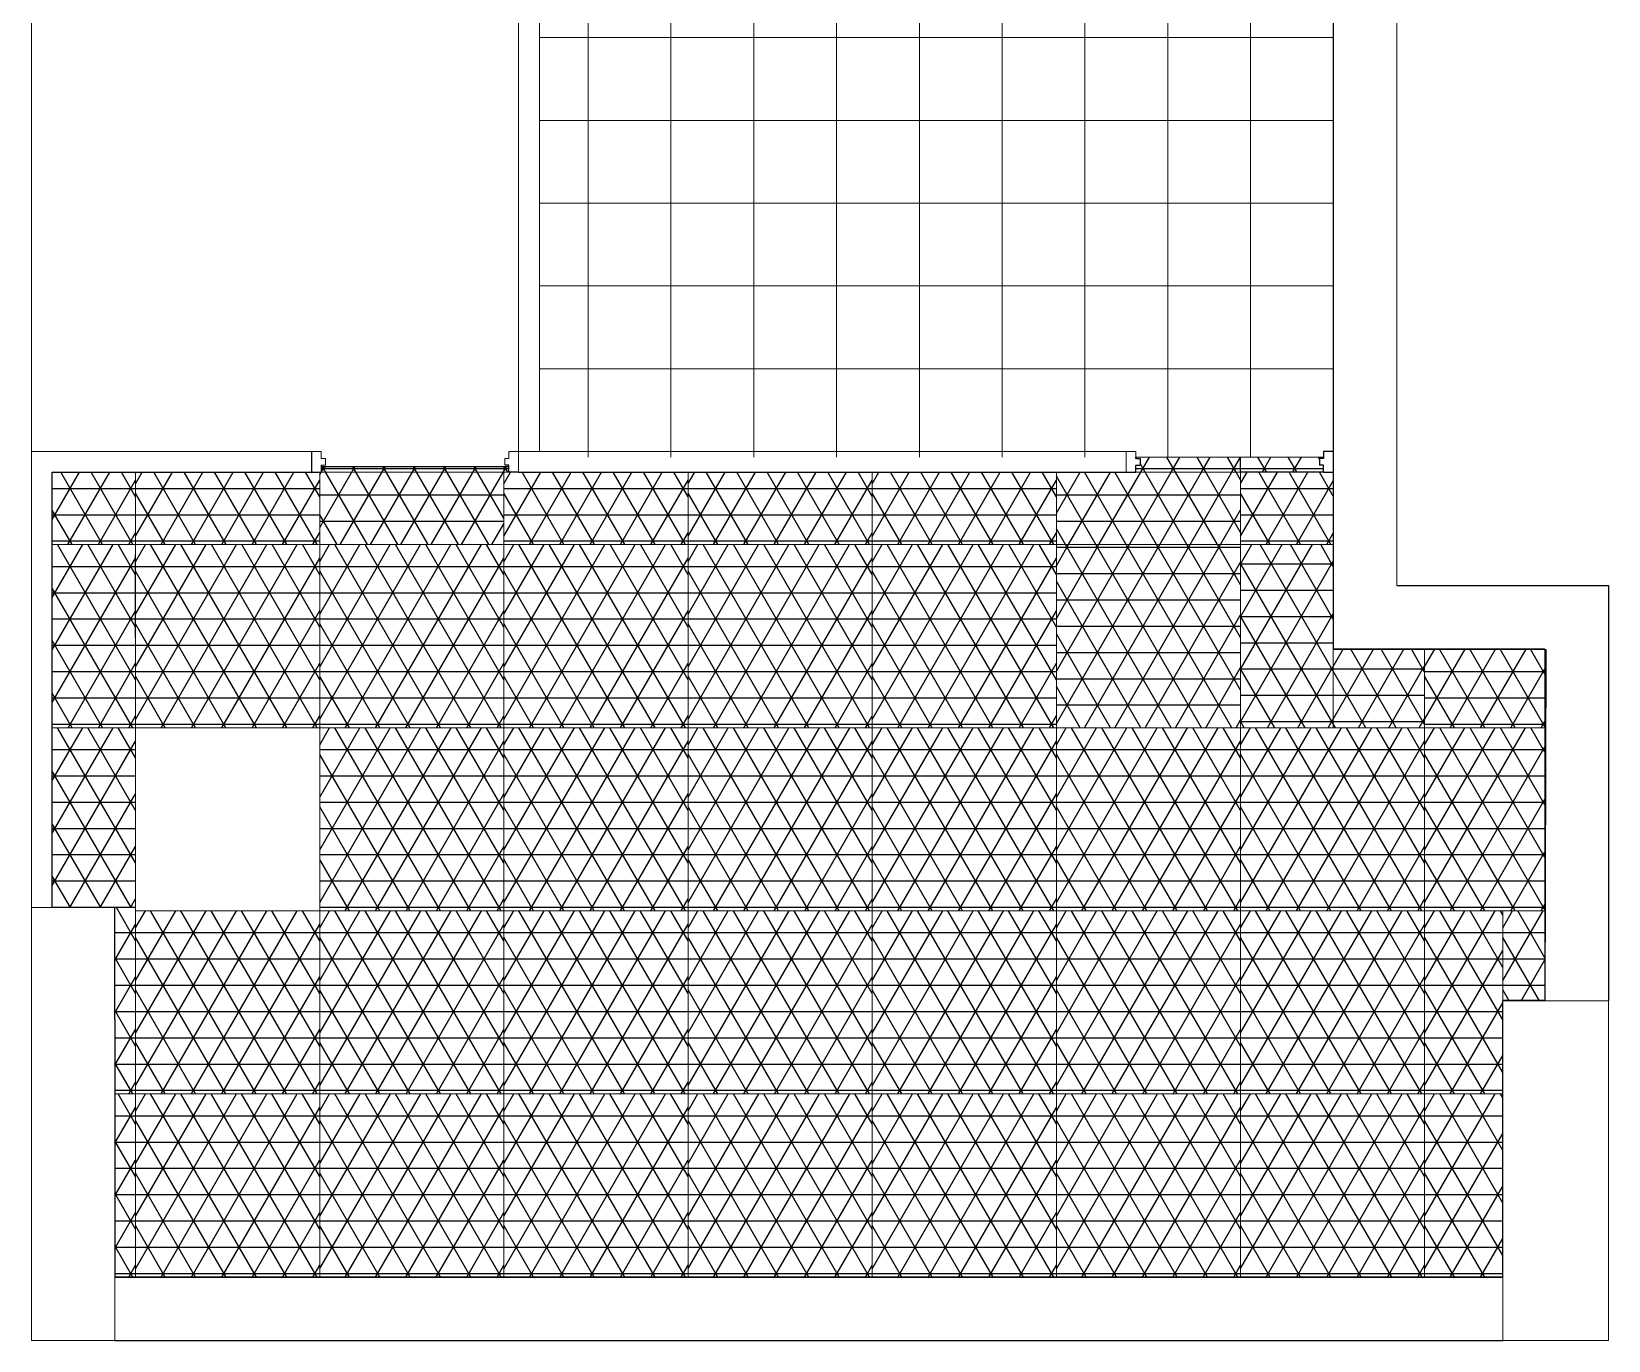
# Model space of a CAD drawing. Header units: millimetres. Extents: x 86441 to 190201, y 16532 to 98188.
# Drawn here: x 89529.7 to 89643.9, y 60989.3 to 61084.2 of the extents above; entities that cross this region are included whole.
import ezdxf

# ---------------------------------------------------------------- set-up
doc = ezdxf.new("R2010")
doc.units = ezdxf.units.MM
doc.header["$LTSCALE"] = 0.1
doc.layers.add('COLUMN', color=1, linetype='Continuous', lineweight=0)
pattern_1 = [(0, (87304.3107, 60738.9322), (0, 1.905), []), (60, (87304.3107, 60738.9322), (-1.6497784, 0.9525), []), (120, (87304.3107, 60738.9322), (-1.6497784, -0.9525), [])]
pattern_2 = [(0, (87401.7125, 60473.4307), (0, 1.905), []), (60, (87401.7125, 60473.4307), (-1.6497784, 0.9525), []), (120, (87401.7125, 60473.4307), (-1.6497784, -0.9525), [])]

msp = doc.modelspace()

# ---------------------------------------------------------------- hatches: boundary and pattern name
at = {"true_color": 0x004a5e, "transparency": 33554572}
h = msp.add_hatch(dxfattribs=at)
h.set_pattern_fill('NET3', color=138, scale=0.6)
h.set_pattern_definition(pattern_2)
h.paths.add_polyline_path([(89617.29, 61053.38), (89609.71, 61053.38), (89609.71, 61053.28), (89610.01, 61053.28), (89610.01, 61052.78), (89609.71, 61052.78), (89609.71, 61052.28), (89617.29, 61052.28)])
h = msp.add_hatch(dxfattribs=at)
h.set_pattern_fill('NET3', color=138, scale=0.6)
h.set_pattern_definition(pattern_2)
h.paths.add_polyline_path([(89623.01, 61053.28), (89623.31, 61053.28), (89623.31, 61053.38), (89617.29, 61053.38), (89617.29, 61052.3), (89623.31, 61052.3), (89623.31, 61052.78), (89623.01, 61052.78)])
h = msp.add_hatch(dxfattribs=at)
h.set_pattern_fill('NET3', color=138, scale=0.6)
h.set_pattern_definition([(0, (87290.9645, 60792.0236), (0, 1.905), []), (60, (87290.9645, 60792.0236), (-1.6497784, 0.9525), []), (120, (87290.9645, 60792.0236), (-1.6497784, -0.9525), [])])
h.paths.add_polyline_path([(89537.21, 61052.28), (89531.17, 61052.28), (89531.17, 61047.03), (89537.21, 61047.03)])
h = msp.add_hatch(dxfattribs=at)
h.set_pattern_fill('NET3', color=138, scale=0.6)
h.set_pattern_definition([(0, (87304.3107, 60792.0236), (0, 1.905), []), (60, (87304.3107, 60792.0236), (-1.6497784, 0.9525), []), (120, (87304.3107, 60792.0236), (-1.6497784, -0.9525), [])])
h.paths.add_polyline_path([(89550.56, 61052.28), (89537.21, 61052.28), (89537.21, 61047.03), (89550.56, 61047.03)])
h = msp.add_hatch(dxfattribs=at)
h.set_pattern_fill('NET3', color=138, scale=0.6)
h.set_pattern_definition(pattern_2)
h.paths.add_polyline_path([(89564.27, 61052.68), (89563.9, 61052.68), (89563.9, 61052.28), (89564.27, 61052.28)])
h.paths.add_polyline_path([(89563.9, 61052.68), (89550.67, 61052.68), (89550.67, 61052.28), (89563.9, 61052.28)])
h.paths.add_polyline_path([(89563.9, 61052.28), (89550.56, 61052.28), (89550.56, 61047.03), (89563.9, 61047.03)])
h = msp.add_hatch(dxfattribs=at)
h.set_pattern_fill('NET3', color=138, scale=0.6)
h.set_pattern_definition([(0, (87331.003, 60792.0236), (0, 1.905), []), (60, (87331.003, 60792.0236), (-1.6497784, 0.9525), []), (120, (87331.003, 60792.0236), (-1.6497784, -0.9525), [])])
h.paths.add_polyline_path([(89577.25, 61052.28), (89563.9, 61052.28), (89563.9, 61047.03), (89577.25, 61047.03)])
h = msp.add_hatch(dxfattribs=at)
h.set_pattern_fill('NET3', color=138, scale=0.6)
h.set_pattern_definition([(0, (87344.349, 60792.0236), (0, 1.905), []), (60, (87344.349, 60792.0236), (-1.6497784, 0.9525), []), (120, (87344.349, 60792.0236), (-1.6497784, -0.9525), [])])
h.paths.add_polyline_path([(89590.59, 61052.28), (89577.25, 61052.28), (89577.25, 61047.03), (89590.59, 61047.03)])
h = msp.add_hatch(dxfattribs=at)
h.set_pattern_fill('NET3', color=138, scale=0.6)
h.set_pattern_definition([(0, (87357.6952, 60792.0236), (0, 1.905), []), (60, (87357.6952, 60792.0236), (-1.6497784, 0.9525), []), (120, (87357.6952, 60792.0236), (-1.6497784, -0.9525), [])])
h.paths.add_polyline_path([(89603.94, 61052.28), (89590.59, 61052.28), (89590.59, 61047.03), (89603.94, 61047.03)])
h = msp.add_hatch(dxfattribs=at)
h.set_pattern_fill('NET3', color=138, scale=0.6)
h.set_pattern_definition(pattern_2)
h.paths.add_polyline_path([(89617.29, 61052.28), (89603.94, 61052.28), (89603.94, 61047.03), (89617.29, 61047.03)])
h = msp.add_hatch(dxfattribs=at)
h.set_pattern_fill('NET3', color=138, scale=0.6)
h.set_pattern_definition([(0, (87384.3875, 60792.0236), (0, 1.905), []), (60, (87384.3875, 60792.0236), (-1.6497784, 0.9525), []), (120, (87384.3875, 60792.0236), (-1.6497784, -0.9525), [])])
h.paths.add_polyline_path([(89624.01, 61052.28), (89617.29, 61052.28), (89617.29, 61047.03), (89624.01, 61047.03)])
h = msp.add_hatch(dxfattribs=at)
h.set_pattern_fill('NET3', color=138, scale=0.6)
h.set_pattern_definition([(0, (87290.9645, 60778.7508), (0, 1.905), []), (60, (87290.9645, 60778.7508), (-1.6497784, 0.9525), []), (120, (87290.9645, 60778.7508), (-1.6497784, -0.9525), [])])
h.paths.add_polyline_path([(89537.21, 61047.03), (89531.17, 61047.03), (89531.17, 61033.76), (89537.21, 61033.76)])
h = msp.add_hatch(dxfattribs=at)
h.set_pattern_fill('NET3', color=138, scale=0.6)
h.set_pattern_definition([(0, (87304.3107, 60778.7508), (0, 1.905), []), (60, (87304.3107, 60778.7508), (-1.6497784, 0.9525), []), (120, (87304.3107, 60778.7508), (-1.6497784, -0.9525), [])])
h.paths.add_polyline_path([(89550.56, 61047.03), (89537.21, 61047.03), (89537.21, 61033.76), (89550.56, 61033.76)])
h = msp.add_hatch(dxfattribs=at)
h.set_pattern_fill('NET3', color=138, scale=0.6)
h.set_pattern_definition([(0, (87317.6568, 60778.7508), (0, 1.905), []), (60, (87317.6568, 60778.7508), (-1.6497784, 0.9525), []), (120, (87317.6568, 60778.7508), (-1.6497784, -0.9525), [])])
h.paths.add_polyline_path([(89563.9, 61047.03), (89550.56, 61047.03), (89550.56, 61033.76), (89563.9, 61033.76)])
h = msp.add_hatch(dxfattribs=at)
h.set_pattern_fill('NET3', color=138, scale=0.6)
h.set_pattern_definition([(0, (87331.003, 60778.7508), (0, 1.905), []), (60, (87331.003, 60778.7508), (-1.6497784, 0.9525), []), (120, (87331.003, 60778.7508), (-1.6497784, -0.9525), [])])
h.paths.add_polyline_path([(89577.25, 61047.03), (89563.9, 61047.03), (89563.9, 61033.76), (89577.25, 61033.76)])
h = msp.add_hatch(dxfattribs=at)
h.set_pattern_fill('NET3', color=138, scale=0.6)
h.set_pattern_definition([(0, (87344.349, 60778.7508), (0, 1.905), []), (60, (87344.349, 60778.7508), (-1.6497784, 0.9525), []), (120, (87344.349, 60778.7508), (-1.6497784, -0.9525), [])])
h.paths.add_polyline_path([(89590.59, 61047.03), (89577.25, 61047.03), (89577.25, 61033.76), (89590.59, 61033.76)])
h = msp.add_hatch(dxfattribs=at)
h.set_pattern_fill('NET3', color=138, scale=0.6)
h.set_pattern_definition([(0, (87357.6952, 60778.7508), (0, 1.905), []), (60, (87357.6952, 60778.7508), (-1.6497784, 0.9525), []), (120, (87357.6952, 60778.7508), (-1.6497784, -0.9525), [])])
h.paths.add_polyline_path([(89603.94, 61047.03), (89590.59, 61047.03), (89590.59, 61033.76), (89603.94, 61033.76)])
h = msp.add_hatch(dxfattribs=at)
h.set_pattern_fill('NET3', color=138, scale=0.6)
h.set_pattern_definition(pattern_2)
h.paths.add_polyline_path([(89617.29, 61047.03), (89603.94, 61047.03), (89603.94, 61033.76), (89617.29, 61033.76)])
h = msp.add_hatch(dxfattribs=at)
h.set_pattern_fill('NET3', color=138, scale=0.6)
h.set_pattern_definition(pattern_1)
h.paths.add_polyline_path([(89630.63, 61039.46), (89624.01, 61039.46), (89624.01, 61033.76), (89630.63, 61033.76)])
h.paths.add_polyline_path([(89624.01, 61047.03), (89617.29, 61047.03), (89617.29, 61033.76), (89624.01, 61033.76)])
h = msp.add_hatch(dxfattribs=at)
h.set_pattern_fill('NET3', color=138, scale=0.6)
h.set_pattern_definition([(0, (87397.7337, 60778.7508), (0, 1.905), []), (60, (87397.7337, 60778.7508), (-1.6497784, 0.9525), []), (120, (87397.7337, 60778.7508), (-1.6497784, -0.9525), [])])
h.paths.add_polyline_path([(89639.35, 61039.46), (89630.63, 61039.46), (89630.63, 61033.76), (89639.35, 61033.76)])
h = msp.add_hatch(dxfattribs=at)
h.set_pattern_fill('NET3', color=138, scale=0.6)
h.set_pattern_definition([(0, (87290.9645, 60765.4779), (0, 1.905), []), (60, (87290.9645, 60765.4779), (-1.6497784, 0.9525), []), (120, (87290.9645, 60765.4779), (-1.6497784, -0.9525), [])])
h.paths.add_polyline_path([(89537.21, 61033.76), (89531.17, 61033.76), (89531.17, 61020.72), (89537.21, 61020.72)])
h = msp.add_hatch(dxfattribs=at)
h.set_pattern_fill('NET3', color=138, scale=0.6)
h.set_pattern_definition([(0, (87317.6568, 60765.4779), (0, 1.905), []), (60, (87317.6568, 60765.4779), (-1.6497784, 0.9525), []), (120, (87317.6568, 60765.4779), (-1.6497784, -0.9525), [])])
h.paths.add_polyline_path([(89563.9, 61033.76), (89550.56, 61033.76), (89550.56, 61020.49), (89563.9, 61020.49)])
h = msp.add_hatch(dxfattribs=at)
h.set_pattern_fill('NET3', color=138, scale=0.6)
h.set_pattern_definition([(0, (87331.003, 60765.4779), (0, 1.905), []), (60, (87331.003, 60765.4779), (-1.6497784, 0.9525), []), (120, (87331.003, 60765.4779), (-1.6497784, -0.9525), [])])
h.paths.add_polyline_path([(89577.25, 61033.76), (89563.9, 61033.76), (89563.9, 61020.49), (89577.25, 61020.49)])
h = msp.add_hatch(dxfattribs=at)
h.set_pattern_fill('NET3', color=138, scale=0.6)
h.set_pattern_definition([(0, (87344.349, 60765.4779), (0, 1.905), []), (60, (87344.349, 60765.4779), (-1.6497784, 0.9525), []), (120, (87344.349, 60765.4779), (-1.6497784, -0.9525), [])])
h.paths.add_polyline_path([(89590.59, 61033.76), (89577.25, 61033.76), (89577.25, 61020.49), (89590.59, 61020.49)])
h = msp.add_hatch(dxfattribs=at)
h.set_pattern_fill('NET3', color=138, scale=0.6)
h.set_pattern_definition([(0, (87357.6952, 60765.4779), (0, 1.905), []), (60, (87357.6952, 60765.4779), (-1.6497784, 0.9525), []), (120, (87357.6952, 60765.4779), (-1.6497784, -0.9525), [])])
h.paths.add_polyline_path([(89603.94, 61033.76), (89590.59, 61033.76), (89590.59, 61020.49), (89603.94, 61020.49)])
h = msp.add_hatch(dxfattribs=at)
h.set_pattern_fill('NET3', color=138, scale=0.6)
h.set_pattern_definition([(0, (87371.0414, 60765.4779), (0, 1.905), []), (60, (87371.0414, 60765.4779), (-1.6497784, 0.9525), []), (120, (87371.0414, 60765.4779), (-1.6497784, -0.9525), [])])
h.paths.add_polyline_path([(89617.29, 61033.76), (89603.94, 61033.76), (89603.94, 61020.49), (89617.29, 61020.49)])
h = msp.add_hatch(dxfattribs=at)
h.set_pattern_fill('NET3', color=138, scale=0.6)
h.set_pattern_definition([(0, (87384.3875, 60765.4779), (0, 1.905), []), (60, (87384.3875, 60765.4779), (-1.6497784, 0.9525), []), (120, (87384.3875, 60765.4779), (-1.6497784, -0.9525), [])])
h.paths.add_polyline_path([(89630.63, 61033.76), (89617.29, 61033.76), (89617.29, 61020.49), (89630.63, 61020.49)])
h = msp.add_hatch(dxfattribs=at)
h.set_pattern_fill('NET3', color=138, scale=0.6)
h.set_pattern_definition([(0, (87397.7337, 60765.4779), (0, 1.905), []), (60, (87397.7337, 60765.4779), (-1.6497784, 0.9525), []), (120, (87397.7337, 60765.4779), (-1.6497784, -0.9525), [])])
h.paths.add_polyline_path([(89639.35, 61033.76), (89630.63, 61033.76), (89630.63, 61020.49), (89639.35, 61020.49)])
h = msp.add_hatch(dxfattribs=at)
h.set_pattern_fill('NET3', color=138, scale=0.6)
h.set_pattern_definition([(0, (87290.9645, 60752.205), (0, 1.905), []), (60, (87290.9645, 60752.205), (-1.6497784, 0.9525), []), (120, (87290.9645, 60752.205), (-1.6497784, -0.9525), [])])
h.paths.add_polyline_path([(89537.21, 61020.72), (89535.71, 61020.72), (89535.71, 61007.22), (89537.21, 61007.22)])
h = msp.add_hatch(dxfattribs=at)
h.set_pattern_fill('NET3', color=138, scale=0.6)
h.set_pattern_definition([(0, (87304.3107, 60752.205), (0, 1.905), []), (60, (87304.3107, 60752.205), (-1.6497784, 0.9525), []), (120, (87304.3107, 60752.205), (-1.6497784, -0.9525), [])])
h.paths.add_polyline_path([(89550.56, 61020.49), (89537.21, 61020.49), (89537.21, 61007.22), (89550.56, 61007.22)])
h = msp.add_hatch(dxfattribs=at)
h.set_pattern_fill('NET3', color=138, scale=0.6)
h.set_pattern_definition([(0, (87317.6568, 60752.205), (0, 1.905), []), (60, (87317.6568, 60752.205), (-1.6497784, 0.9525), []), (120, (87317.6568, 60752.205), (-1.6497784, -0.9525), [])])
h.paths.add_polyline_path([(89563.9, 61020.49), (89550.56, 61020.49), (89550.56, 61007.22), (89563.9, 61007.22)])
h = msp.add_hatch(dxfattribs=at)
h.set_pattern_fill('NET3', color=138, scale=0.6)
h.set_pattern_definition([(0, (87331.003, 60752.205), (0, 1.905), []), (60, (87331.003, 60752.205), (-1.6497784, 0.9525), []), (120, (87331.003, 60752.205), (-1.6497784, -0.9525), [])])
h.paths.add_polyline_path([(89577.25, 61020.49), (89563.9, 61020.49), (89563.9, 61007.22), (89577.25, 61007.22)])
h = msp.add_hatch(dxfattribs=at)
h.set_pattern_fill('NET3', color=138, scale=0.6)
h.set_pattern_definition([(0, (87344.349, 60752.205), (0, 1.905), []), (60, (87344.349, 60752.205), (-1.6497784, 0.9525), []), (120, (87344.349, 60752.205), (-1.6497784, -0.9525), [])])
h.paths.add_polyline_path([(89590.59, 61020.49), (89577.25, 61020.49), (89577.25, 61007.22), (89590.59, 61007.22)])
h = msp.add_hatch(dxfattribs=at)
h.set_pattern_fill('NET3', color=138, scale=0.6)
h.set_pattern_definition([(0, (87357.6952, 60752.205), (0, 1.905), []), (60, (87357.6952, 60752.205), (-1.6497784, 0.9525), []), (120, (87357.6952, 60752.205), (-1.6497784, -0.9525), [])])
h.paths.add_polyline_path([(89603.94, 61020.49), (89590.59, 61020.49), (89590.59, 61007.22), (89603.94, 61007.22)])
h = msp.add_hatch(dxfattribs=at)
h.set_pattern_fill('NET3', color=138, scale=0.6)
h.set_pattern_definition([(0, (87371.0414, 60752.205), (0, 1.905), []), (60, (87371.0414, 60752.205), (-1.6497784, 0.9525), []), (120, (87371.0414, 60752.205), (-1.6497784, -0.9525), [])])
h.paths.add_polyline_path([(89617.29, 61020.49), (89603.94, 61020.49), (89603.94, 61007.22), (89617.29, 61007.22)])
h = msp.add_hatch(dxfattribs=at)
h.set_pattern_fill('NET3', color=138, scale=0.6)
h.set_pattern_definition([(0, (87384.3875, 60752.205), (0, 1.905), []), (60, (87384.3875, 60752.205), (-1.6497784, 0.9525), []), (120, (87384.3875, 60752.205), (-1.6497784, -0.9525), [])])
h.paths.add_polyline_path([(89630.63, 61020.49), (89617.29, 61020.49), (89617.29, 61007.22), (89630.63, 61007.22)])
h = msp.add_hatch(dxfattribs=at)
h.set_pattern_fill('NET3', color=138, scale=0.6)
h.set_pattern_definition([(0, (87397.7337, 60752.205), (0, 1.905), []), (60, (87397.7337, 60752.205), (-1.6497784, 0.9525), []), (120, (87397.7337, 60752.205), (-1.6497784, -0.9525), [])])
h.paths.add_polyline_path([(89636.29, 61020.49), (89630.63, 61020.49), (89630.63, 61007.22), (89636.29, 61007.22)])
h = msp.add_hatch(dxfattribs=at)
h.set_pattern_fill('NET3', color=138, scale=0.6)
h.set_pattern_definition([(0, (87403.3907, 60752.205), (0, 1.905), []), (60, (87403.3907, 60752.205), (-1.6497784, 0.9525), []), (120, (87403.3907, 60752.205), (-1.6497784, -0.9525), [])])
h.paths.add_polyline_path([(89639.35, 61020.49), (89636.29, 61020.49), (89636.29, 61013.96), (89639.35, 61013.96)])
h = msp.add_hatch(dxfattribs=at)
h.set_pattern_fill('NET3', color=138, scale=0.6)
h.set_pattern_definition([(0, (87290.9645, 60738.9322), (0, 1.905), []), (60, (87290.9645, 60738.9322), (-1.6497784, 0.9525), []), (120, (87290.9645, 60738.9322), (-1.6497784, -0.9525), [])])
h.paths.add_polyline_path([(89537.21, 61007.22), (89535.71, 61007.22), (89535.71, 60993.94), (89537.21, 60993.94)])
h = msp.add_hatch(dxfattribs=at)
h.set_pattern_fill('NET3', color=138, scale=0.6)
h.set_pattern_definition(pattern_1)
h.paths.add_polyline_path([(89550.56, 61007.22), (89537.21, 61007.22), (89537.21, 60993.94), (89550.56, 60993.94)])
h = msp.add_hatch(dxfattribs=at)
h.set_pattern_fill('NET3', color=138, scale=0.6)
h.set_pattern_definition([(0, (87317.6568, 60738.9322), (0, 1.905), []), (60, (87317.6568, 60738.9322), (-1.6497784, 0.9525), []), (120, (87317.6568, 60738.9322), (-1.6497784, -0.9525), [])])
h.paths.add_polyline_path([(89563.9, 61007.22), (89550.56, 61007.22), (89550.56, 60993.94), (89563.9, 60993.94)])
h = msp.add_hatch(dxfattribs=at)
h.set_pattern_fill('NET3', color=138, scale=0.6)
h.set_pattern_definition([(0, (87331.003, 60738.9322), (0, 1.905), []), (60, (87331.003, 60738.9322), (-1.6497784, 0.9525), []), (120, (87331.003, 60738.9322), (-1.6497784, -0.9525), [])])
h.paths.add_polyline_path([(89577.25, 61007.22), (89563.9, 61007.22), (89563.9, 60993.94), (89577.25, 60993.94)])
h = msp.add_hatch(dxfattribs=at)
h.set_pattern_fill('NET3', color=138, scale=0.6)
h.set_pattern_definition([(0, (87344.349, 60738.9322), (0, 1.905), []), (60, (87344.349, 60738.9322), (-1.6497784, 0.9525), []), (120, (87344.349, 60738.9322), (-1.6497784, -0.9525), [])])
h.paths.add_polyline_path([(89590.59, 61007.22), (89577.25, 61007.22), (89577.25, 60993.94), (89590.59, 60993.94)])
h = msp.add_hatch(dxfattribs=at)
h.set_pattern_fill('NET3', color=138, scale=0.6)
h.set_pattern_definition([(0, (87357.6952, 60738.9322), (0, 1.905), []), (60, (87357.6952, 60738.9322), (-1.6497784, 0.9525), []), (120, (87357.6952, 60738.9322), (-1.6497784, -0.9525), [])])
h.paths.add_polyline_path([(89603.94, 61007.22), (89590.59, 61007.22), (89590.59, 60993.94), (89603.94, 60993.94)])
h = msp.add_hatch(dxfattribs=at)
h.set_pattern_fill('NET3', color=138, scale=0.6)
h.set_pattern_definition([(0, (87371.0414, 60738.9322), (0, 1.905), []), (60, (87371.0414, 60738.9322), (-1.6497784, 0.9525), []), (120, (87371.0414, 60738.9322), (-1.6497784, -0.9525), [])])
h.paths.add_polyline_path([(89617.29, 61007.22), (89603.94, 61007.22), (89603.94, 60993.94), (89617.29, 60993.94)])
h = msp.add_hatch(dxfattribs=at)
h.set_pattern_fill('NET3', color=138, scale=0.6)
h.set_pattern_definition([(0, (87384.3875, 60738.9322), (0, 1.905), []), (60, (87384.3875, 60738.9322), (-1.6497784, 0.9525), []), (120, (87384.3875, 60738.9322), (-1.6497784, -0.9525), [])])
h.paths.add_polyline_path([(89630.63, 61007.22), (89617.29, 61007.22), (89617.29, 60993.94), (89630.63, 60993.94)])
h = msp.add_hatch(dxfattribs=at)
h.set_pattern_fill('NET3', color=138, scale=0.6)
h.set_pattern_definition([(0, (87397.7337, 60738.9322), (0, 1.905), []), (60, (87397.7337, 60738.9322), (-1.6497784, 0.9525), []), (120, (87397.7337, 60738.9322), (-1.6497784, -0.9525), [])])
h.paths.add_polyline_path([(89636.29, 61007.22), (89630.63, 61007.22), (89630.63, 60993.94), (89636.29, 60993.94)])

# ---------------------------------------------------------------- linework, layer by layer
at = {"color": 18, "lineweight": 0, "true_color": 0x000000, "transparency": 33554687}
for p, q in [((89628.61, 61222.16), (89628.61, 61044.06)), ((89609.71, 61053.38), (89623.31, 61053.38))]:
    msp.add_line(p, q, dxfattribs=at)
at = {"color": 18, "true_color": 0x000000, "transparency": 33554687}
for p, q in [((89624.01, 61217.56), (89624.01, 61039.46)), ((89628.61, 61044.06), (89643.95, 61044.06)), ((89643.95, 61044.06), (89643.95, 61013.96)), ((89624.01, 61039.46), (89639.41, 61039.43)), ((89639.41, 61039.43), (89639.35, 61013.96)), ((89636.29, 60993.94), (89535.71, 60993.94)), ((89535.71, 60989.34), (89636.29, 60989.34))]:
    msp.add_line(p, q, dxfattribs=at)
at = {"color": 25, "lineweight": 9, "transparency": 33554687}
for p, q in [((89529.67, 61020.72), (89529.67, 61198.88)), ((89564.97, 61146.06), (89564.97, 61052.28)), ((89566.47, 61144.56), (89566.47, 61053.78)), ((89535.71, 61053.78), (89529.67, 61053.78)), ((89529.67, 61020.72), (89529.67, 61053.78)), ((89550.67, 61053.78), (89535.71, 61053.78)), ((89609.71, 61053.78), (89564.97, 61053.78)), ((89531.17, 61052.28), (89531.17, 61020.72)), ((89531.17, 61052.28), (89549.97, 61052.28)), ((89609.01, 61052.28), (89564.97, 61052.28))]:
    msp.add_line(p, q, dxfattribs=at)
at = {"color": 251, "lineweight": 0, "true_color": 0x636466, "transparency": 33554687}
for p, q in [((89606.01, 61144.96), (89606.01, 61053.38)), ((89612.01, 61144.96), (89612.01, 61053.38)), ((89618.01, 61144.96), (89618.01, 61053.38)), ((89594.01, 61123.76), (89594.01, 61053.38)), ((89600.01, 61123.76), (89600.01, 61053.38)), ((89570.01, 61121.56), (89570.01, 61053.38)), ((89576.01, 61121.56), (89576.01, 61053.38)), ((89582.01, 61121.56), (89582.01, 61053.38)), ((89588.01, 61121.56), (89588.01, 61053.38)), ((89624.01, 61083.78), (89566.47, 61083.78)), ((89624.01, 61077.78), (89566.47, 61077.78)), ((89624.01, 61071.78), (89566.47, 61071.78)), ((89624.01, 61065.78), (89566.47, 61065.78)), ((89624.01, 61059.78), (89566.47, 61059.78))]:
    msp.add_line(p, q, dxfattribs=at)
at = {"transparency": 33554687}
for p, q in [((89549.97, 61053.78), (89549.97, 61052.28)), ((89624.01, 61053.78), (89624.01, 61052.28)), ((89531.17, 61020.72), (89531.17, 61052.28)), ((89639.35, 61039.46), (89639.35, 61013.96)), ((89535.71, 61012.62), (89535.71, 61020.72)), ((89636.29, 61014), (89639.35, 61014)), ((89636.29, 61014), (89639.35, 61014)), ((89636.29, 60993.94), (89636.29, 61013.96)), ((89535.71, 61012.62), (89535.71, 60993.94)), ((89535.71, 60993.94), (89636.29, 60993.94))]:
    msp.add_line(p, q, dxfattribs=at)
at = {"color": 25, "lineweight": 0, "transparency": 33554687}
for p, q in [((89549.97, 61053.78), (89549.97, 61052.28)), ((89549.97, 61053.78), (89550.67, 61053.78)), ((89550.67, 61053.78), (89550.67, 61053.28)), ((89550.67, 61053.28), (89550.97, 61053.28)), ((89550.97, 61053.28), (89550.97, 61052.78)), ((89564.27, 61053.28), (89563.97, 61053.28)), ((89563.97, 61053.28), (89563.97, 61052.78)), ((89564.27, 61053.78), (89564.27, 61053.28)), ((89564.97, 61053.78), (89564.27, 61053.78)), ((89564.97, 61053.78), (89564.97, 61052.28)), ((89564.97, 61053.78), (89564.97, 61052.28)), ((89609.01, 61053.78), (89609.01, 61052.28)), ((89609.01, 61053.78), (89609.71, 61053.78)), ((89609.71, 61053.78), (89609.71, 61053.78)), ((89609.71, 61053.78), (89609.71, 61053.28)), ((89609.71, 61053.38), (89623.31, 61053.38)), ((89609.71, 61053.28), (89610.01, 61053.28)), ((89610.01, 61053.28), (89610.01, 61052.78)), ((89549.97, 61052.28), (89550.67, 61052.28)), ((89550.67, 61052.28), (89550.67, 61052.78)), ((89550.67, 61052.78), (89550.97, 61052.78)), ((89564.27, 61052.78), (89563.97, 61052.78)), ((89564.27, 61052.28), (89564.27, 61052.78)), ((89564.27, 61052.28), (89564.97, 61052.28)), ((89609.71, 61052.28), (89609.01, 61052.28)), ((89610.01, 61052.78), (89609.71, 61052.78)), ((89609.71, 61052.78), (89609.71, 61052.28))]:
    msp.add_line(p, q, dxfattribs=at)
at = {"color": 7, "true_color": 0xffffff, "transparency": 33554687}
for p, q in [((89550.67, 61053.78), (89550.67, 61053.78)), ((89564.27, 61053.78), (89564.27, 61053.78)), ((89609.71, 61053.28), (89610.01, 61053.28)), ((89610.01, 61053.28), (89610.01, 61052.78)), ((89617.29, 61052.3), (89617.29, 61053.38)), ((89623.31, 61053.28), (89623.01, 61053.28)), ((89623.01, 61053.28), (89623.01, 61052.78)), ((89623.31, 61053.78), (89623.31, 61053.78)), ((89623.31, 61053.78), (89623.31, 61053.28)), ((89624.01, 61053.78), (89623.31, 61053.78)), ((89531.17, 61052.28), (89550.67, 61052.28)), ((89549.97, 61052.28), (89550.67, 61052.28)), ((89550.67, 61052.68), (89550.97, 61052.68)), ((89564.27, 61052.68), (89550.67, 61052.68)), ((89564.27, 61052.78), (89563.97, 61052.78)), ((89564.27, 61052.28), (89564.27, 61052.78)), ((89564.97, 61052.28), (89564.27, 61052.28)), ((89564.97, 61052.28), (89609.01, 61052.28)), ((89609.01, 61052.28), (89609.71, 61052.28)), ((89609.71, 61052.28), (89609.71, 61052.78)), ((89609.71, 61052.78), (89610.01, 61052.78)), ((89623.31, 61052.78), (89623.01, 61052.78)), ((89623.31, 61052.28), (89623.31, 61052.78)), ((89623.31, 61052.28), (89624.01, 61052.28)), ((89537.21, 61040.28), (89537.21, 61046.28)), ((89639.35, 61039.46), (89624.01, 61039.46)), ((89639.35, 61038.98), (89639.35, 61038.98))]:
    msp.add_line(p, q, dxfattribs=at)
at = {"color": 251, "true_color": 0x524d49, "transparency": 33554687}
msp.add_line((89537.21, 61052.28), (89543.21, 61052.28), dxfattribs=at)
at = {"color": 25, "lineweight": 0, "true_color": 0xb06239, "transparency": 33554687}
msp.add_line((89564.27, 61052.68), (89550.67, 61052.68), dxfattribs=at)
at = {"color": 7, "true_color": 0xffffff, "transparency": 33554687}
msp.add_lwpolyline([(89609.71, 61053.38), (89609.71, 61053.38), (89609.71, 61053.28), (89609.71, 61053.28)], close=True, dxfattribs=at)
at = {"color": 18, "lineweight": 0, "true_color": 0x000000, "transparency": 33554687}
for points in [[(89609.71, 61053.38), (89617.29, 61053.38), (89617.29, 61052.28), (89609.71, 61052.28), (89609.71, 61052.78), (89610.01, 61052.78), (89610.01, 61053.28), (89609.71, 61053.28), (89609.71, 61053.38)], [(89617.29, 61053.38), (89623.31, 61053.38), (89623.31, 61053.28), (89623.01, 61053.28), (89623.01, 61052.78), (89623.31, 61052.78), (89623.31, 61052.3), (89617.29, 61052.3), (89617.29, 61053.38)]]:
    msp.add_lwpolyline(points, dxfattribs=at)
for points in [[(89531.17, 61047.03), (89537.21, 61047.03), (89537.21, 61052.28), (89531.17, 61052.28)], [(89537.21, 61047.03), (89550.56, 61047.03), (89550.56, 61052.28), (89537.21, 61052.28)], [(89550.56, 61047.03), (89563.9, 61047.03), (89563.9, 61052.28), (89550.56, 61052.28)], [(89550.67, 61052.28), (89563.9, 61052.28), (89563.9, 61052.68), (89550.67, 61052.68)], [(89563.9, 61047.03), (89577.25, 61047.03), (89577.25, 61052.28), (89563.9, 61052.28)], [(89577.25, 61047.03), (89590.59, 61047.03), (89590.59, 61052.28), (89577.25, 61052.28)], [(89590.59, 61047.03), (89603.94, 61047.03), (89603.94, 61052.28), (89590.59, 61052.28)], [(89603.94, 61047.03), (89617.29, 61047.03), (89617.29, 61052.28), (89603.94, 61052.28)], [(89617.29, 61047.03), (89624.01, 61047.03), (89624.01, 61052.28), (89617.29, 61052.28)], [(89531.17, 61033.76), (89537.21, 61033.76), (89537.21, 61047.03), (89531.17, 61047.03)], [(89537.21, 61033.76), (89550.56, 61033.76), (89550.56, 61047.03), (89537.21, 61047.03)], [(89550.56, 61033.76), (89563.9, 61033.76), (89563.9, 61047.03), (89550.56, 61047.03)], [(89563.9, 61033.76), (89577.25, 61033.76), (89577.25, 61047.03), (89563.9, 61047.03)], [(89577.25, 61033.76), (89590.59, 61033.76), (89590.59, 61047.03), (89577.25, 61047.03)], [(89590.59, 61033.76), (89603.94, 61033.76), (89603.94, 61047.03), (89590.59, 61047.03)], [(89603.94, 61033.76), (89617.29, 61033.76), (89617.29, 61047.03), (89603.94, 61047.03)], [(89617.29, 61033.76), (89624.01, 61033.76), (89624.01, 61047.03), (89617.29, 61047.03)], [(89630.63, 61033.76), (89639.35, 61033.76), (89639.35, 61039.46), (89630.63, 61039.46)], [(89531.17, 61020.72), (89537.21, 61020.72), (89537.21, 61033.76), (89531.17, 61033.76)], [(89537.21, 61020.49), (89550.56, 61020.49), (89550.56, 61033.76), (89537.21, 61033.76)], [(89550.56, 61020.49), (89563.9, 61020.49), (89563.9, 61033.76), (89550.56, 61033.76)], [(89563.9, 61020.49), (89577.25, 61020.49), (89577.25, 61033.76), (89563.9, 61033.76)], [(89577.25, 61020.49), (89590.59, 61020.49), (89590.59, 61033.76), (89577.25, 61033.76)], [(89590.59, 61020.49), (89603.94, 61020.49), (89603.94, 61033.76), (89590.59, 61033.76)], [(89603.94, 61020.49), (89617.29, 61020.49), (89617.29, 61033.76), (89603.94, 61033.76)], [(89617.29, 61020.49), (89630.63, 61020.49), (89630.63, 61033.76), (89617.29, 61033.76)], [(89630.63, 61020.49), (89639.35, 61020.49), (89639.35, 61033.76), (89630.63, 61033.76)], [(89535.71, 61007.22), (89537.21, 61007.22), (89537.21, 61020.72), (89535.71, 61020.72)], [(89537.21, 61007.22), (89550.56, 61007.22), (89550.56, 61020.49), (89537.21, 61020.49)], [(89550.56, 61007.22), (89563.9, 61007.22), (89563.9, 61020.49), (89550.56, 61020.49)], [(89563.9, 61007.22), (89577.25, 61007.22), (89577.25, 61020.49), (89563.9, 61020.49)], [(89577.25, 61007.22), (89590.59, 61007.22), (89590.59, 61020.49), (89577.25, 61020.49)], [(89590.59, 61007.22), (89603.94, 61007.22), (89603.94, 61020.49), (89590.59, 61020.49)], [(89603.94, 61007.22), (89617.29, 61007.22), (89617.29, 61020.49), (89603.94, 61020.49)], [(89617.29, 61007.22), (89630.63, 61007.22), (89630.63, 61020.49), (89617.29, 61020.49)], [(89630.63, 61007.22), (89636.29, 61007.22), (89636.29, 61020.49), (89630.63, 61020.49)], [(89636.29, 61013.96), (89639.35, 61013.96), (89639.35, 61020.49), (89636.29, 61020.49)], [(89535.71, 60993.94), (89537.21, 60993.94), (89537.21, 61007.22), (89535.71, 61007.22)], [(89537.21, 60993.94), (89550.56, 60993.94), (89550.56, 61007.22), (89537.21, 61007.22)], [(89550.56, 60993.94), (89563.9, 60993.94), (89563.9, 61007.22), (89550.56, 61007.22)], [(89563.9, 60993.94), (89577.25, 60993.94), (89577.25, 61007.22), (89563.9, 61007.22)], [(89577.25, 60993.94), (89590.59, 60993.94), (89590.59, 61007.22), (89577.25, 61007.22)], [(89590.59, 60993.94), (89603.94, 60993.94), (89603.94, 61007.22), (89590.59, 61007.22)], [(89603.94, 60993.94), (89617.29, 60993.94), (89617.29, 61007.22), (89603.94, 61007.22)], [(89617.29, 60993.94), (89630.63, 60993.94), (89630.63, 61007.22), (89617.29, 61007.22)], [(89630.63, 60993.94), (89636.29, 60993.94), (89636.29, 61007.22), (89630.63, 61007.22)]]:
    msp.add_lwpolyline(points, close=True, dxfattribs=at)
at = {"layer": 'COLUMN', "transparency": 33554687}
for p, q in [((89529.67, 61012.62), (89529.67, 61020.72)), ((89529.67, 61020.72), (89535.71, 61020.72)), ((89535.71, 61020.72), (89535.71, 60993.94)), ((89639.35, 61013.96), (89636.29, 61013.96)), ((89636.29, 60993.94), (89636.29, 61013.85)), ((89639.35, 61013.96), (89643.95, 61013.96)), ((89643.95, 60989.34), (89643.95, 61013.96)), ((89529.67, 61012.62), (89529.67, 60989.34)), ((89535.71, 60993.94), (89535.71, 60989.34)), ((89636.29, 60993.94), (89636.29, 60989.34)), ((89529.67, 60989.34), (89535.71, 60989.34)), ((89636.29, 60989.34), (89643.95, 60989.34))]:
    msp.add_line(p, q, dxfattribs=at)

doc.saveas('drawing.dxf')
